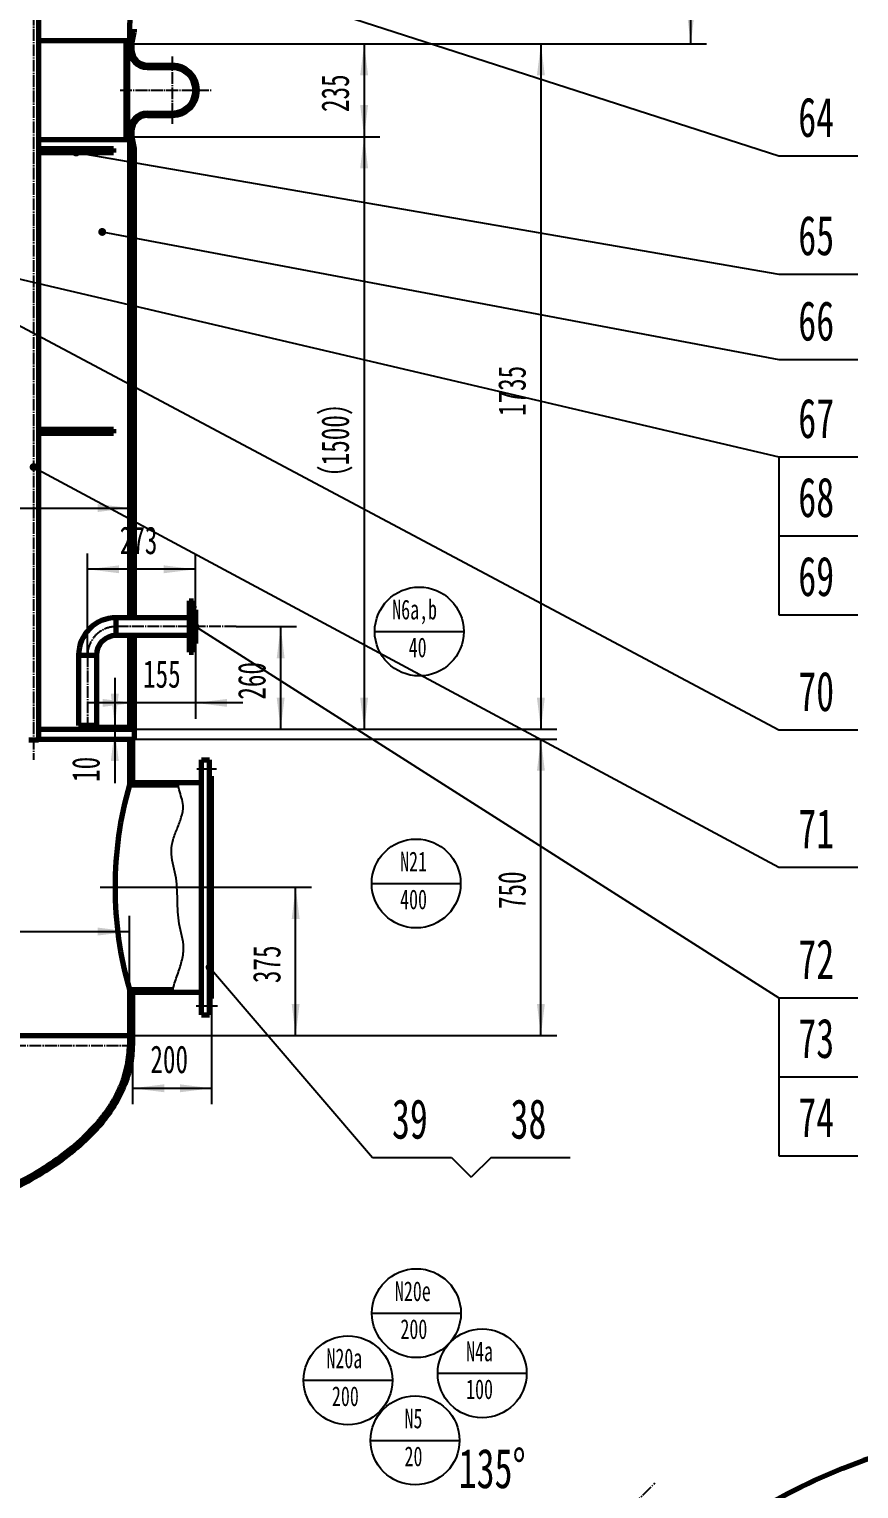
# Model space of a CAD drawing. Header units: millimetres. Extents: x -8410 to 8410, y -5940 to 5940.
# Drawn here: x -4411 to -2311, y -1907 to 1787 of the extents above; entities that cross this region are included whole.
import ezdxf

# ---------------------------------------------------------------- set-up
doc = ezdxf.new("R2010")
doc.units = ezdxf.units.MM
doc.linetypes.add('EB_DASHDOT', pattern=[39, 30, -3, 3, -3])
for name, color, linetype, lineweight in [('CAXA0', 7, 'Continuous', 70), ('CAXA1', 1, 'EB_DASHDOT', 25), ('CAXA3', 7, 'Continuous', 25), ('CAXA4', 3, 'Continuous', 25)]:
    doc.layers.add(name, color=color, linetype=linetype, lineweight=lineweight)
doc.styles.add('标准', font='', dxfattribs={"width": 0.667})
doc.styles.get('标准').set_extended_font_data('FangSong_GB2312')
doc.dimstyles.new('标准', dxfattribs={"dimscale": 20, "dimtxt": 3.5, "dimasz": 4, "dimexe": 2, "dimexo": 0, "dimtad": 1, "dimdec": 1, "dimdsep": 46, "dimtxsty": '标准', "dimcen": 0, "dimdle": 6, "dimazin": 2, "dimtfac": 1, "dimtdec": 3, "dimtmove": 0, "dimatfit": 3, "dimldrblk": 'NONE', "dimfxl": 0, "dimtolj": 1, "dimtzin": 0, "dimarcsym": 0})

# ---------------------------------------------------------------- blocks, each defined once
blk = doc.blocks.new('*D4')
at = {"layer": 'CAXA4', "linetype": 'Continuous', "lineweight": 25}
for points in [[(-2736.4, 2507.1), (-2726.4, 2427.1), (-2746.4, 2427.1)], [(-2736.4, 1750.1), (-2726.4, 1830.1), (-2746.4, 1830.1)]]:
    blk.add_hatch(color=0, dxfattribs=at).paths.add_polyline_path(points, flags=0)
at = {"layer": 'CAXA4', "color": 0, "linetype": 'Continuous', "lineweight": 25}
for p, q in [((-3997, 2507.1), (-2696.4, 2507.1)), ((-2736.4, 1750.1), (-2736.4, 2507.1)), ((-4151, 1750.1), (-2696.4, 1750.1))]:
    blk.add_line(p, q, dxfattribs=at)
at = {"layer": 'CAXA4', "color": 0, "linetype": 'Continuous', "lineweight": 25, "insert": (-2844.8, 2102.9), "char_height": 70, "attachment_point": 1, "rotation": 90, "style": '标准'}
blk.add_mtext('\\fFangSong_GB2312|b0|i0|p34;757', dxfattribs=at)
blk = doc.blocks.new('_NONE')
blk = doc.blocks.new('*D8')
at = {"layer": 'CAXA4', "linetype": 'Continuous', "lineweight": 25}
for points in [[(-4149, -893.6), (-4069, -903.6), (-4069, -883.6)], [(-3948.9, -893.6), (-4028.9, -903.6), (-4028.9, -883.6)]]:
    blk.add_hatch(color=0, dxfattribs=at).paths.add_polyline_path(points, flags=0)
at = {"layer": 'CAXA4', "color": 0, "linetype": 'Continuous', "lineweight": 25}
for p, q in [((-4149, -649.9), (-4149, -933.6)), ((-3948.9, -666.1), (-3948.9, -933.6)), ((-4149, -893.6), (-3948.9, -893.6))]:
    blk.add_line(p, q, dxfattribs=at)
at = {"layer": 'CAXA4', "color": 0, "linetype": 'Continuous', "lineweight": 25, "insert": (-4103.9, -785.2), "char_height": 70, "attachment_point": 1, "style": '标准'}
blk.add_mtext('\\fFangSong_GB2312|b0|i0|p34;200', dxfattribs=at)
blk = doc.blocks.new('*D9')
at = {"layer": 'CAXA4', "linetype": 'Continuous', "lineweight": 25}
for points in [[(-4145, 81.9), (-4225, 91.9), (-4225, 71.9)], [(-3990, 81.9), (-3910, 91.9), (-3910, 71.9)]]:
    blk.add_hatch(color=0, dxfattribs=at).paths.add_polyline_path(points, flags=0)
at = {"layer": 'CAXA4', "color": 0, "linetype": 'Continuous', "lineweight": 25}
for p, q in [((-4145, 252.6), (-4145, 41.9)), ((-3990, 232.6), (-3990, 41.9)), ((-3870, 81.9), (-4265, 81.9))]:
    blk.add_line(p, q, dxfattribs=at)
at = {"layer": 'CAXA4', "color": 0, "linetype": 'Continuous', "lineweight": 25, "insert": (-4122.5, 190.3), "char_height": 70, "attachment_point": 1, "style": '标准'}
blk.add_mtext('\\fFangSong_GB2312|b0|i0|p34;155', dxfattribs=at)
blk = doc.blocks.new('*D13')
at = {"layer": 'CAXA4', "linetype": 'Continuous', "lineweight": 25}
for points in [[(-6157, -496.9), (-6077, -506.9), (-6077, -486.9)], [(-4157, -496.9), (-4237, -506.9), (-4237, -486.9)]]:
    blk.add_hatch(color=0, dxfattribs=at).paths.add_polyline_path(points, flags=0)
at = {"layer": 'CAXA4', "color": 0, "linetype": 'Continuous', "lineweight": 25}
for p, q in [((-6157, -784.9), (-6157, -456.9)), ((-4157, -643.9), (-4157, -456.9)), ((-6157, -496.9), (-4157, -496.9))]:
    blk.add_line(p, q, dxfattribs=at)
at = {"layer": 'CAXA4', "color": 0, "linetype": 'Continuous', "lineweight": 25, "insert": (-5266.9, -388.5), "char_height": 70, "attachment_point": 1, "style": '标准'}
blk.add_mtext('\\fFangSong_GB2312|b0|i0|p34;φ2000', dxfattribs=at)
blk = doc.blocks.new('*D32')
at = {"layer": 'CAXA4', "linetype": 'Continuous', "lineweight": 25}
for points in [[(-6157, 575.2), (-6077, 565.2), (-6077, 585.2)], [(-4157, 575.2), (-4237, 565.2), (-4237, 585.2)]]:
    blk.add_hatch(color=0, dxfattribs=at).paths.add_polyline_path(points, flags=0)
at = {"layer": 'CAXA4', "color": 0, "linetype": 'Continuous', "lineweight": 25}
for p, q in [((-6157, 470.1), (-6157, 615.2)), ((-4157, 297.6), (-4157, 615.2)), ((-6157, 575.2), (-4157, 575.2))]:
    blk.add_line(p, q, dxfattribs=at)
at = {"layer": 'CAXA4', "color": 0, "linetype": 'Continuous', "lineweight": 25, "insert": (-5266.9, 683.6), "char_height": 70, "attachment_point": 1, "style": '标准'}
blk.add_mtext('\\fFangSong_GB2312|b0|i0|p34;φ2000', dxfattribs=at)
blk = doc.blocks.new('*D100')
at = {"layer": 'CAXA4', "linetype": 'Continuous', "lineweight": 25}
for points in [[(-4194, 25.1), (-4204, 105.1), (-4184, 105.1)], [(-4194, 15.1), (-4204, -64.9), (-4184, -64.9)]]:
    blk.add_hatch(color=0, dxfattribs=at).paths.add_polyline_path(points, flags=0)
at = {"layer": 'CAXA4', "color": 0, "linetype": 'Continuous', "lineweight": 25}
for p, q in [((-4194, 145.1), (-4194, -121.6)), ((-4386.8, 15.1), (-4154, 15.1)), ((-4285.5, 25.1), (-4154, 25.1))]:
    blk.add_line(p, q, dxfattribs=at)
at = {"layer": 'CAXA4', "color": 0, "linetype": 'Continuous', "lineweight": 25, "insert": (-4302.4, -118.1), "char_height": 70, "attachment_point": 1, "rotation": 90, "style": '标准'}
blk.add_mtext('\\fFangSong_GB2312|b0|i0|p34;10', dxfattribs=at)
blk = doc.blocks.new('*D101')
at = {"layer": 'CAXA4', "linetype": 'Continuous', "lineweight": 25}
for points in [[(-4263, 420.1), (-4183, 430.1), (-4183, 410.1)], [(-3990, 420.1), (-4070, 430.1), (-4070, 410.1)]]:
    blk.add_hatch(color=0, dxfattribs=at).paths.add_polyline_path(points, flags=0)
at = {"layer": 'CAXA4', "color": 0, "linetype": 'Continuous', "lineweight": 25}
for p, q in [((-4263, 202.6), (-4263, 460.1)), ((-3990, 232.6), (-3990, 460.1)), ((-3990, 420.1), (-4263, 420.1))]:
    blk.add_line(p, q, dxfattribs=at)
at = {"layer": 'CAXA4', "color": 0, "linetype": 'Continuous', "lineweight": 25, "insert": (-4181.5, 528.5), "char_height": 70, "attachment_point": 1, "style": '标准'}
blk.add_mtext('\\fFangSong_GB2312|b0|i0|p34;273', dxfattribs=at)
blk = doc.blocks.new('*D102')
at = {"layer": 'CAXA4', "linetype": 'Continuous', "lineweight": 25}
for points in [[(-3774.2, 275.1), (-3764.2, 195.1), (-3784.2, 195.1)], [(-3774.2, 15.1), (-3764.2, 95.1), (-3784.2, 95.1)]]:
    blk.add_hatch(color=0, dxfattribs=at).paths.add_polyline_path(points, flags=0)
at = {"layer": 'CAXA4', "color": 0, "linetype": 'Continuous', "lineweight": 25}
for p, q in [((-3886.5, 275.1), (-3734.2, 275.1)), ((-3774.2, 15.1), (-3774.2, 275.1)), ((-4145, 15.1), (-3734.2, 15.1))]:
    blk.add_line(p, q, dxfattribs=at)
at = {"layer": 'CAXA4', "color": 0, "linetype": 'Continuous', "lineweight": 25, "insert": (-3882.6, 90.1), "char_height": 70, "attachment_point": 1, "rotation": 90, "style": '标准'}
blk.add_mtext('\\fFangSong_GB2312|b0|i0|p34;260', dxfattribs=at)
blk = doc.blocks.new('*D103')
at = {"layer": 'CAXA4', "linetype": 'Continuous', "lineweight": 25}
for points in [[(-3563, 1515.1), (-3573, 1435.1), (-3553, 1435.1)], [(-3563, 15.1), (-3573, 95.1), (-3553, 95.1)]]:
    blk.add_hatch(color=0, dxfattribs=at).paths.add_polyline_path(points, flags=0)
at = {"layer": 'CAXA4', "color": 0, "linetype": 'Continuous', "lineweight": 25}
for p, q in [((-4162, 1515.1), (-3523, 1515.1)), ((-3563, 1515.1), (-3563, 15.1)), ((-4145, 15.1), (-3523, 15.1))]:
    blk.add_line(p, q, dxfattribs=at)
at = {"layer": 'CAXA4', "color": 0, "linetype": 'Continuous', "lineweight": 25, "insert": (-3671.4, 619.6), "char_height": 70, "attachment_point": 1, "rotation": 90, "style": '标准'}
blk.add_mtext('\\fFangSong_GB2312|b0|i0|p34;（1500）', dxfattribs=at)
blk = doc.blocks.new('*D104')
at = {"layer": 'CAXA4', "linetype": 'Continuous', "lineweight": 25}
for points in [[(-3563, 1750.1), (-3573, 1670.1), (-3553, 1670.1)], [(-3563, 1515.1), (-3573, 1595.1), (-3553, 1595.1)]]:
    blk.add_hatch(color=0, dxfattribs=at).paths.add_polyline_path(points, flags=0)
at = {"layer": 'CAXA4', "color": 0, "linetype": 'Continuous', "lineweight": 25}
for p, q in [((-4151, 1750.1), (-3523, 1750.1)), ((-3563, 1750.1), (-3563, 1515.1)), ((-4151, 1515.1), (-3523, 1515.1))]:
    blk.add_line(p, q, dxfattribs=at)
at = {"layer": 'CAXA4', "color": 0, "linetype": 'Continuous', "lineweight": 25, "insert": (-3671.4, 1577.6), "char_height": 70, "attachment_point": 1, "rotation": 90, "style": '标准'}
blk.add_mtext('\\fFangSong_GB2312|b0|i0|p34;235', dxfattribs=at)
blk = doc.blocks.new('*D105')
at = {"layer": 'CAXA4', "linetype": 'Continuous', "lineweight": 25}
for points in [[(-3115.7, 1750.1), (-3125.7, 1670.1), (-3105.7, 1670.1)], [(-3115.7, 15.1), (-3125.7, 95.1), (-3105.7, 95.1)]]:
    blk.add_hatch(color=0, dxfattribs=at).paths.add_polyline_path(points, flags=0)
at = {"layer": 'CAXA4', "color": 0, "linetype": 'Continuous', "lineweight": 25}
for p, q in [((-4151, 1750.1), (-3075.7, 1750.1)), ((-3115.7, 1750.1), (-3115.7, 15.1)), ((-4386.8, 15.1), (-3075.7, 15.1))]:
    blk.add_line(p, q, dxfattribs=at)
at = {"layer": 'CAXA4', "color": 0, "linetype": 'Continuous', "lineweight": 25, "insert": (-3224.1, 808.1), "char_height": 70, "attachment_point": 1, "rotation": 90, "style": '标准'}
blk.add_mtext('\\fFangSong_GB2312|b0|i0|p34;1735', dxfattribs=at)
blk = doc.blocks.new('*D106')
at = {"layer": 'CAXA4', "linetype": 'Continuous', "lineweight": 25}
for points in [[(-3115.7, -9.9), (-3105.7, -89.9), (-3125.7, -89.9)], [(-3115.7, -759.9), (-3105.7, -679.9), (-3125.7, -679.9)]]:
    blk.add_hatch(color=0, dxfattribs=at).paths.add_polyline_path(points, flags=0)
at = {"layer": 'CAXA4', "color": 0, "linetype": 'Continuous', "lineweight": 25}
for p, q in [((-4386.8, -9.9), (-3075.7, -9.9)), ((-3115.7, -759.9), (-3115.7, -9.9)), ((-4149, -759.9), (-3075.7, -759.9))]:
    blk.add_line(p, q, dxfattribs=at)
at = {"layer": 'CAXA4', "color": 0, "linetype": 'Continuous', "lineweight": 25, "insert": (-3224.1, -439.9), "char_height": 70, "attachment_point": 1, "rotation": 90, "style": '标准'}
blk.add_mtext('\\fFangSong_GB2312|b0|i0|p34;750', dxfattribs=at)
blk = doc.blocks.new('*D107')
at = {"layer": 'CAXA4', "linetype": 'Continuous', "lineweight": 25}
for points in [[(-3736.3, -384.9), (-3726.3, -464.9), (-3746.3, -464.9)], [(-3736.3, -759.9), (-3726.3, -679.9), (-3746.3, -679.9)]]:
    blk.add_hatch(color=0, dxfattribs=at).paths.add_polyline_path(points, flags=0)
at = {"layer": 'CAXA4', "color": 0, "linetype": 'Continuous', "lineweight": 25}
for p, q in [((-4231.3, -384.9), (-3696.3, -384.9)), ((-3736.3, -759.9), (-3736.3, -384.9)), ((-4149, -759.9), (-3696.3, -759.9))]:
    blk.add_line(p, q, dxfattribs=at)
at = {"layer": 'CAXA4', "color": 0, "linetype": 'Continuous', "lineweight": 25, "insert": (-3844.7, -627.4), "char_height": 70, "attachment_point": 1, "rotation": 90, "style": '标准'}
blk.add_mtext('\\fFangSong_GB2312|b0|i0|p34;375', dxfattribs=at)
blk = doc.blocks.new('CAXBLOCK107', base_point=(-2313.7, 1466.9))
at = {"layer": 'CAXA0', "linetype": 'Continuous', "lineweight": 25}
blk.add_hatch(color=0, dxfattribs=at).paths.add_polyline_path([(-4161.6, 2001.7), (-4161.7, 2003.3), (-4162.1, 2004.8), (-4162.7, 2006.3), (-4163.5, 2007.6), (-4164.6, 2008.8), (-4165.7, 2009.8), (-4167.1, 2010.6), (-4168.5, 2011.2), (-4170.1, 2011.6), (-4171.6, 2011.7), (-4173.2, 2011.6), (-4174.7, 2011.2), (-4176.2, 2010.6), (-4177.5, 2009.8), (-4178.7, 2008.8), (-4179.7, 2007.6), (-4180.5, 2006.3), (-4181.1, 2004.8), (-4181.5, 2003.3), (-4181.6, 2001.7), (-4181.5, 2000.1), (-4181.1, 1998.6), (-4180.5, 1997.2), (-4179.7, 1995.8), (-4178.7, 1994.6), (-4177.5, 1993.6), (-4176.2, 1992.8), (-4174.7, 1992.2), (-4173.2, 1991.8), (-4171.6, 1991.7), (-4170.1, 1991.8), (-4168.5, 1992.2), (-4167.1, 1992.8), (-4165.7, 1993.6), (-4164.6, 1994.6), (-4163.5, 1995.8), (-4162.7, 1997.2), (-4162.1, 1998.6), (-4161.7, 2000.1)], flags=0)
at = {"layer": 'CAXA0', "color": 0, "linetype": 'Continuous', "lineweight": 25}
for p, q in [((-4171.6, 2001.7), (-2513.7, 1466.9)), ((-2513.7, 1466.9), (-2313.7, 1466.9))]:
    blk.add_line(p, q, dxfattribs=at)
at = {"layer": 'CAXA0', "color": 0, "linetype": 'Continuous', "lineweight": 25, "insert": (-2464.3, 1614.6), "char_height": 100, "attachment_point": 1, "style": '标准'}
blk.add_mtext('\\fFangSong_GB2312|b0|i0|p34;64', dxfattribs=at)
blk = doc.blocks.new('CAXBLOCK106', base_point=(-4171.6, 2001.7))
at = {"layer": 'CAXA0', "color": 0, "linetype": 'ByBlock', "lineweight": -2}
blk.add_blockref('CAXBLOCK107', (-2313.7, 1466.9), dxfattribs=at)
blk = doc.blocks.new('CAXBLOCK109', base_point=(-2313.7, 1167.5))
at = {"layer": 'CAXA0', "linetype": 'Continuous', "lineweight": 25}
blk.add_hatch(color=0, dxfattribs=at).paths.add_polyline_path([(-4281.9, 1475.1), (-4282, 1476.6), (-4282.4, 1478.2), (-4283, 1479.6), (-4283.8, 1480.9), (-4284.8, 1482.1), (-4286, 1483.2), (-4287.4, 1484), (-4288.8, 1484.6), (-4290.3, 1484.9), (-4291.9, 1485.1), (-4293.5, 1484.9), (-4295, 1484.6), (-4296.4, 1484), (-4297.8, 1483.2), (-4299, 1482.1), (-4300, 1480.9), (-4300.8, 1479.6), (-4301.4, 1478.2), (-4301.8, 1476.6), (-4301.9, 1475.1), (-4301.8, 1473.5), (-4301.4, 1472), (-4300.8, 1470.5), (-4300, 1469.2), (-4299, 1468), (-4297.8, 1467), (-4296.4, 1466.2), (-4295, 1465.6), (-4293.5, 1465.2), (-4291.9, 1465.1), (-4290.3, 1465.2), (-4288.8, 1465.6), (-4287.4, 1466.2), (-4286, 1467), (-4284.8, 1468), (-4283.8, 1469.2), (-4283, 1470.5), (-4282.4, 1472), (-4282, 1473.5)], flags=0)
at = {"layer": 'CAXA0', "color": 0, "linetype": 'Continuous', "lineweight": 25}
for p, q in [((-4291.9, 1475.1), (-2513.7, 1167.5)), ((-2513.7, 1167.5), (-2313.7, 1167.5))]:
    blk.add_line(p, q, dxfattribs=at)
at = {"layer": 'CAXA0', "color": 0, "linetype": 'Continuous', "lineweight": 25, "insert": (-2464.3, 1315.2), "char_height": 100, "attachment_point": 1, "style": '标准'}
blk.add_mtext('\\fFangSong_GB2312|b0|i0|p34;65', dxfattribs=at)
blk = doc.blocks.new('CAXBLOCK108', base_point=(-4291.9, 1475.1))
at = {"layer": 'CAXA0', "color": 0, "linetype": 'ByBlock', "lineweight": -2}
blk.add_blockref('CAXBLOCK109', (-2313.7, 1167.5), dxfattribs=at)
blk = doc.blocks.new('CAXBLOCK111', base_point=(-2313.7, 704.7))
at = {"layer": 'CAXA0', "linetype": 'Continuous', "lineweight": 25}
blk.add_hatch(color=0, dxfattribs=at).paths.add_polyline_path([(-4742.4, 1229), (-4742.5, 1230.6), (-4742.8, 1232.1), (-4743.4, 1233.5), (-4744.3, 1234.9), (-4745.3, 1236.1), (-4746.5, 1237.1), (-4747.8, 1237.9), (-4749.3, 1238.5), (-4750.8, 1238.9), (-4752.4, 1239), (-4753.9, 1238.9), (-4755.4, 1238.5), (-4756.9, 1237.9), (-4758.2, 1237.1), (-4759.4, 1236.1), (-4760.4, 1234.9), (-4761.3, 1233.5), (-4761.9, 1232.1), (-4762.2, 1230.6), (-4762.4, 1229), (-4762.2, 1227.4), (-4761.9, 1225.9), (-4761.3, 1224.5), (-4760.4, 1223.1), (-4759.4, 1221.9), (-4758.2, 1220.9), (-4756.9, 1220.1), (-4755.4, 1219.5), (-4753.9, 1219.1), (-4752.4, 1219), (-4750.8, 1219.1), (-4749.3, 1219.5), (-4747.8, 1220.1), (-4746.5, 1220.9), (-4745.3, 1221.9), (-4744.3, 1223.1), (-4743.4, 1224.5), (-4742.8, 1225.9), (-4742.5, 1227.4)], flags=0)
at = {"layer": 'CAXA0', "color": 0, "linetype": 'Continuous', "lineweight": 25}
for p, q in [((-4752.4, 1229), (-2513.7, 704.7)), ((-2513.7, 704.7), (-2313.7, 704.7))]:
    blk.add_line(p, q, dxfattribs=at)
at = {"layer": 'CAXA0', "color": 0, "linetype": 'Continuous', "lineweight": 25, "insert": (-2464.3, 852.4), "char_height": 100, "attachment_point": 1, "style": '标准'}
blk.add_mtext('\\fFangSong_GB2312|b0|i0|p34;67', dxfattribs=at)
blk = doc.blocks.new('CAXBLOCK112', base_point=(-2313.7, 504.7))
at = {"layer": 'CAXA0', "color": 0, "linetype": 'Continuous', "lineweight": 25}
for p, q in [((-2513.7, 704.7), (-2513.7, 504.7)), ((-2513.7, 504.7), (-2313.7, 504.7))]:
    blk.add_line(p, q, dxfattribs=at)
at = {"layer": 'CAXA0', "color": 0, "linetype": 'Continuous', "lineweight": 25, "insert": (-2464.3, 652.4), "char_height": 100, "attachment_point": 1, "style": '标准'}
blk.add_mtext('\\fFangSong_GB2312|b0|i0|p34;68', dxfattribs=at)
blk = doc.blocks.new('CAXBLOCK113', base_point=(-2313.7, 304.7))
at = {"layer": 'CAXA0', "color": 0, "linetype": 'Continuous', "lineweight": 25}
for p, q in [((-2513.7, 504.7), (-2513.7, 304.7)), ((-2513.7, 304.7), (-2313.7, 304.7))]:
    blk.add_line(p, q, dxfattribs=at)
at = {"layer": 'CAXA0', "color": 0, "linetype": 'Continuous', "lineweight": 25, "insert": (-2464.3, 452.4), "char_height": 100, "attachment_point": 1, "style": '标准'}
blk.add_mtext('\\fFangSong_GB2312|b0|i0|p34;69', dxfattribs=at)
blk = doc.blocks.new('CAXBLOCK110', base_point=(-4752.4, 1229))
at = {"layer": 'CAXA0', "color": 0, "linetype": 'Continuous', "lineweight": 70}
for name, p in [('CAXBLOCK111', (-2313.7, 704.7)), ('CAXBLOCK112', (-2313.7, 504.7)), ('CAXBLOCK113', (-2313.7, 304.7))]:
    blk.add_blockref(name, p, dxfattribs=at)
blk = doc.blocks.new('CAXBLOCK115', base_point=(-2313.7, 951.3))
at = {"layer": 'CAXA0', "linetype": 'Continuous', "lineweight": 25}
blk.add_hatch(color=0, dxfattribs=at).paths.add_polyline_path([(-4215.8, 1274.1), (-4216, 1275.7), (-4216.3, 1277.2), (-4216.9, 1278.6), (-4217.7, 1280), (-4218.8, 1281.2), (-4220, 1282.2), (-4221.3, 1283), (-4222.7, 1283.6), (-4224.3, 1284), (-4225.8, 1284.1), (-4227.4, 1284), (-4228.9, 1283.6), (-4230.4, 1283), (-4231.7, 1282.2), (-4232.9, 1281.2), (-4233.9, 1280), (-4234.7, 1278.6), (-4235.3, 1277.2), (-4235.7, 1275.7), (-4235.8, 1274.1), (-4235.7, 1272.5), (-4235.3, 1271), (-4234.7, 1269.5), (-4233.9, 1268.2), (-4232.9, 1267), (-4231.7, 1266), (-4230.4, 1265.2), (-4228.9, 1264.6), (-4227.4, 1264.2), (-4225.8, 1264.1), (-4224.3, 1264.2), (-4222.7, 1264.6), (-4221.3, 1265.2), (-4220, 1266), (-4218.8, 1267), (-4217.7, 1268.2), (-4216.9, 1269.5), (-4216.3, 1271), (-4216, 1272.5)], flags=0)
at = {"layer": 'CAXA0', "color": 0, "linetype": 'Continuous', "lineweight": 25}
for p, q in [((-4225.8, 1274.1), (-2513.7, 951.3)), ((-2513.7, 951.3), (-2313.7, 951.3))]:
    blk.add_line(p, q, dxfattribs=at)
at = {"layer": 'CAXA0', "color": 0, "linetype": 'Continuous', "lineweight": 25, "insert": (-2464.3, 1099.1), "char_height": 100, "attachment_point": 1, "style": '标准'}
blk.add_mtext('\\fFangSong_GB2312|b0|i0|p34;66', dxfattribs=at)
blk = doc.blocks.new('CAXBLOCK114', base_point=(-4225.8, 1274.1))
at = {"layer": 'CAXA0', "color": 0, "linetype": 'ByBlock', "lineweight": -2}
blk.add_blockref('CAXBLOCK115', (-2313.7, 951.3), dxfattribs=at)
blk = doc.blocks.new('CAXBLOCK117', base_point=(-2313.7, 13.5))
at = {"layer": 'CAXA0', "linetype": 'Continuous', "lineweight": 25}
blk.add_hatch(color=0, dxfattribs=at).paths.add_polyline_path([(-4591.6, 1125.1), (-4591.8, 1126.6), (-4592.1, 1128.2), (-4592.7, 1129.6), (-4593.6, 1130.9), (-4594.6, 1132.1), (-4595.8, 1133.2), (-4597.1, 1134), (-4598.6, 1134.6), (-4600.1, 1134.9), (-4601.6, 1135.1), (-4603.2, 1134.9), (-4604.7, 1134.6), (-4606.2, 1134), (-4607.5, 1133.2), (-4608.7, 1132.1), (-4609.7, 1130.9), (-4610.6, 1129.6), (-4611.2, 1128.2), (-4611.5, 1126.6), (-4611.6, 1125.1), (-4611.5, 1123.5), (-4611.2, 1122), (-4610.6, 1120.5), (-4609.7, 1119.2), (-4608.7, 1118), (-4607.5, 1117), (-4606.2, 1116.2), (-4604.7, 1115.6), (-4603.2, 1115.2), (-4601.6, 1115.1), (-4600.1, 1115.2), (-4598.6, 1115.6), (-4597.1, 1116.2), (-4595.8, 1117), (-4594.6, 1118), (-4593.6, 1119.2), (-4592.7, 1120.5), (-4592.1, 1122), (-4591.8, 1123.5)], flags=0)
at = {"layer": 'CAXA0', "color": 0, "linetype": 'Continuous', "lineweight": 25}
for p, q in [((-4601.6, 1125.1), (-2513.7, 13.5)), ((-2513.7, 13.5), (-2313.7, 13.5))]:
    blk.add_line(p, q, dxfattribs=at)
at = {"layer": 'CAXA0', "color": 0, "linetype": 'Continuous', "lineweight": 25, "insert": (-2464.3, 161.2), "char_height": 100, "attachment_point": 1, "style": '标准'}
blk.add_mtext('\\fFangSong_GB2312|b0|i0|p34;70', dxfattribs=at)
blk = doc.blocks.new('CAXBLOCK116', base_point=(-4601.6, 1125.1))
at = {"layer": 'CAXA0', "color": 0}
blk.add_blockref('CAXBLOCK117', (-2313.7, 13.5), dxfattribs=at)
blk = doc.blocks.new('CAXBLOCK119', base_point=(-2313.7, -334.3))
at = {"layer": 'CAXA0', "linetype": 'Continuous', "lineweight": 25}
blk.add_hatch(color=0, dxfattribs=at).paths.add_polyline_path([(-4389.3, 678.9), (-4389.5, 680.5), (-4389.8, 682), (-4390.4, 683.5), (-4391.3, 684.8), (-4392.3, 686), (-4393.5, 687), (-4394.8, 687.8), (-4396.3, 688.4), (-4397.8, 688.8), (-4399.3, 688.9), (-4400.9, 688.8), (-4402.4, 688.4), (-4403.9, 687.8), (-4405.2, 687), (-4406.4, 686), (-4407.4, 684.8), (-4408.3, 683.5), (-4408.9, 682), (-4409.2, 680.5), (-4409.3, 678.9), (-4409.2, 677.3), (-4408.9, 675.8), (-4408.3, 674.4), (-4407.4, 673), (-4406.4, 671.8), (-4405.2, 670.8), (-4403.9, 670), (-4402.4, 669.4), (-4400.9, 669), (-4399.3, 668.9), (-4397.8, 669), (-4396.3, 669.4), (-4394.8, 670), (-4393.5, 670.8), (-4392.3, 671.8), (-4391.3, 673), (-4390.4, 674.4), (-4389.8, 675.8), (-4389.5, 677.3)], flags=0)
at = {"layer": 'CAXA0', "color": 0, "linetype": 'Continuous', "lineweight": 25}
for p, q in [((-4399.3, 678.9), (-2513.7, -334.3)), ((-2513.7, -334.3), (-2313.7, -334.3))]:
    blk.add_line(p, q, dxfattribs=at)
at = {"layer": 'CAXA0', "color": 0, "linetype": 'Continuous', "lineweight": 25, "insert": (-2464.3, -186.6), "char_height": 100, "attachment_point": 1, "style": '标准'}
blk.add_mtext('\\fFangSong_GB2312|b0|i0|p34;71', dxfattribs=at)
blk = doc.blocks.new('CAXBLOCK118', base_point=(-4399.3, 678.9))
at = {"layer": 'CAXA0', "color": 0, "linetype": 'ByBlock', "lineweight": -2}
blk.add_blockref('CAXBLOCK119', (-2313.7, -334.3), dxfattribs=at)
blk = doc.blocks.new('CAXBLOCK121', base_point=(-2313.7, -664.6))
at = {"layer": 'CAXA0', "linetype": 'Continuous', "lineweight": 25}
blk.add_hatch(color=0, dxfattribs=at).paths.add_polyline_path([(-3980, 275.1), (-3980.1, 276.6), (-3980.5, 278.2), (-3981.1, 279.6), (-3981.9, 280.9), (-3982.9, 282.1), (-3984.1, 283.2), (-3985.4, 284), (-3986.9, 284.6), (-3988.4, 284.9), (-3990, 285.1), (-3991.5, 284.9), (-3993.1, 284.6), (-3994.5, 284), (-3995.9, 283.2), (-3997, 282.1), (-3998.1, 280.9), (-3998.9, 279.6), (-3999.5, 278.2), (-3999.9, 276.6), (-4000, 275.1), (-3999.9, 273.5), (-3999.5, 272), (-3998.9, 270.5), (-3998.1, 269.2), (-3997, 268), (-3995.9, 267), (-3994.5, 266.2), (-3993.1, 265.6), (-3991.5, 265.2), (-3990, 265.1), (-3988.4, 265.2), (-3986.9, 265.6), (-3985.4, 266.2), (-3984.1, 267), (-3982.9, 268), (-3981.9, 269.2), (-3981.1, 270.5), (-3980.5, 272), (-3980.1, 273.5)], flags=0)
at = {"layer": 'CAXA0', "color": 0, "linetype": 'Continuous', "lineweight": 25}
for p, q in [((-3990, 275.1), (-2513.7, -664.6)), ((-2513.7, -664.6), (-2313.7, -664.6))]:
    blk.add_line(p, q, dxfattribs=at)
at = {"layer": 'CAXA0', "color": 0, "linetype": 'Continuous', "lineweight": 25, "insert": (-2464.3, -516.9), "char_height": 100, "attachment_point": 1, "style": '标准'}
blk.add_mtext('\\fFangSong_GB2312|b0|i0|p34;72', dxfattribs=at)
blk = doc.blocks.new('CAXBLOCK122', base_point=(-2313.7, -864.6))
at = {"layer": 'CAXA0', "color": 0, "linetype": 'Continuous', "lineweight": 25}
for p, q in [((-2513.7, -664.6), (-2513.7, -864.6)), ((-2513.7, -864.6), (-2313.7, -864.6))]:
    blk.add_line(p, q, dxfattribs=at)
at = {"layer": 'CAXA0', "color": 0, "linetype": 'Continuous', "lineweight": 25, "insert": (-2464.3, -716.9), "char_height": 100, "attachment_point": 1, "style": '标准'}
blk.add_mtext('\\fFangSong_GB2312|b0|i0|p34;73', dxfattribs=at)
blk = doc.blocks.new('CAXBLOCK123', base_point=(-2313.7, -1064.6))
at = {"layer": 'CAXA0', "color": 0, "linetype": 'Continuous', "lineweight": 25}
for p, q in [((-2513.7, -864.6), (-2513.7, -1064.6)), ((-2513.7, -1064.6), (-2313.7, -1064.6))]:
    blk.add_line(p, q, dxfattribs=at)
at = {"layer": 'CAXA0', "color": 0, "linetype": 'Continuous', "lineweight": 25, "insert": (-2464.3, -916.9), "char_height": 100, "attachment_point": 1, "style": '标准'}
blk.add_mtext('\\fFangSong_GB2312|b0|i0|p34;74', dxfattribs=at)
blk = doc.blocks.new('CAXBLOCK120', base_point=(-3990, 275.1))
at = {"layer": 'CAXA0', "color": 0, "linetype": 'Continuous', "lineweight": 70}
for name, p in [('CAXBLOCK121', (-2313.7, -664.6)), ('CAXBLOCK122', (-2313.7, -864.6)), ('CAXBLOCK123', (-2313.7, -1064.6))]:
    blk.add_blockref(name, p, dxfattribs=at)
blk = doc.blocks.new('CAXBLOCK129', base_point=(-3341.8, -1068.9))
at = {"layer": 'CAXA0', "linetype": 'Continuous', "lineweight": 25}
blk.add_hatch(color=0, dxfattribs=at).paths.add_polyline_path([(-3943.9, -587.4), (-3944.1, -585.8), (-3944.4, -584.3), (-3945, -582.8), (-3945.9, -581.5), (-3946.9, -580.3), (-3948.1, -579.3), (-3949.4, -578.5), (-3950.9, -577.9), (-3952.4, -577.5), (-3953.9, -577.4), (-3955.5, -577.5), (-3957, -577.9), (-3958.5, -578.5), (-3959.8, -579.3), (-3961, -580.3), (-3962, -581.5), (-3962.9, -582.8), (-3963.5, -584.3), (-3963.8, -585.8), (-3963.9, -587.4), (-3963.8, -588.9), (-3963.5, -590.5), (-3962.9, -591.9), (-3962, -593.2), (-3961, -594.4), (-3959.8, -595.5), (-3958.5, -596.3), (-3957, -596.9), (-3955.5, -597.2), (-3953.9, -597.4), (-3952.4, -597.2), (-3950.9, -596.9), (-3949.4, -596.3), (-3948.1, -595.5), (-3946.9, -594.4), (-3945.9, -593.2), (-3945, -591.9), (-3944.4, -590.5), (-3944.1, -588.9)], flags=0)
at = {"layer": 'CAXA0', "color": 0, "linetype": 'Continuous', "lineweight": 25}
for p, q in [((-3953.9, -587.4), (-3541.8, -1068.9)), ((-3541.8, -1068.9), (-3341.8, -1068.9))]:
    blk.add_line(p, q, dxfattribs=at)
at = {"layer": 'CAXA0', "color": 0, "linetype": 'Continuous', "lineweight": 25, "insert": (-3492.5, -921.2), "char_height": 100, "attachment_point": 1, "style": '标准'}
blk.add_mtext('\\fFangSong_GB2312|b0|i0|p34;39', dxfattribs=at)
blk = doc.blocks.new('CAXBLOCK130', base_point=(-3041.8, -1068.9))
at = {"layer": 'CAXA0', "color": 0, "linetype": 'Continuous', "lineweight": 25}
for p, q in [((-3341.8, -1068.9), (-3291.8, -1118.9)), ((-3241.8, -1068.9), (-3291.8, -1118.9)), ((-3241.8, -1068.9), (-3041.8, -1068.9))]:
    blk.add_line(p, q, dxfattribs=at)
at = {"layer": 'CAXA0', "color": 0, "linetype": 'Continuous', "lineweight": 25, "insert": (-3192.5, -921.2), "char_height": 100, "attachment_point": 1, "style": '标准'}
blk.add_mtext('\\fFangSong_GB2312|b0|i0|p34;38', dxfattribs=at)
blk = doc.blocks.new('CAXBLOCK128', base_point=(-3953.9, -587.4))
at = {"layer": 'CAXA0', "color": 0, "linetype": 'ByBlock', "lineweight": -2}
for name, p in [('CAXBLOCK129', (-3341.8, -1068.9)), ('CAXBLOCK130', (-3041.8, -1068.9))]:
    blk.add_blockref(name, p, dxfattribs=at)

msp = doc.modelspace()

# ---------------------------------------------------------------- linework, layer by layer
at = {"layer": 'CAXA0'}
for p, q in [((-4386.84, 1988.57), (-4386.84, -11.43)), ((-4156.98, 1787.26), (-4156.98, 1736.07)), ((-4150.98, 1750.07), (-4144.98, 1779.83)), ((-4144.98, 1787.26), (-4144.98, 1779.83)), ((-4161.98, 1757.57), (-4386.84, 1757.57)), ((-4165.98, 1757.57), (-4165.98, 1507.57)), ((-4161.98, 1757.57), (-4161.98, 1507.57)), ((-4161.98, 1750.07), (-4150.98, 1750.07)), ((-4150.98, 1750.07), (-4150.98, 1736.07)), ((-4110.98, 1696.07), (-4048.48, 1696.07)), ((-4110.98, 1690.07), (-4048.48, 1690.07)), ((-4110.98, 1575.07), (-4048.48, 1575.07)), ((-4110.98, 1569.07), (-4048.48, 1569.07)), ((-4161.98, 1515.07), (-4150.98, 1515.07)), ((-4156.98, 1529.07), (-4156.98, 297.57)), ((-4150.98, 1529.07), (-4150.98, 1515.07)), ((-4150.98, 1515.07), (-4144.98, 1485.31)), ((-4161.98, 1507.57), (-4386.84, 1507.57)), ((-4386.84, 1485.07), (-4196.98, 1485.07)), ((-4196.98, 1485.07), (-4196.98, 1475.07)), ((-4144.98, 1485.31), (-4144.98, 297.57)), ((-4386.84, 1475.07), (-4196.98, 1475.07)), ((-4386.84, 775.07), (-4196.98, 775.07)), ((-4386.84, 765.07), (-4196.98, 765.07)), ((-4196.98, 775.07), (-4196.98, 765.07)), ((-4005.98, 340.07), (-3994.98, 340.07)), ((-4005.98, 340.07), (-4005.98, 210.07)), ((-4005.98, 340.07), (-4005.98, 308.98)), ((-3994.98, 340.07), (-3994.98, 210.07)), ((-4190.48, 252.57), (-4190.48, 297.57)), ((-4005.98, 297.57), (-4190.48, 297.57)), ((-3989.98, 317.53), (-3994.98, 317.53)), ((-3989.98, 317.53), (-3989.98, 232.6)), ((-4005.98, 252.57), (-4190.48, 252.57)), ((-4156.98, 252.57), (-4156.98, 15.07)), ((-4144.98, 252.57), (-4144.98, -9.93)), ((-3989.98, 232.6), (-3994.98, 232.6)), ((-4285.48, 202.57), (-4240.48, 202.57)), ((-4285.48, 202.57), (-4285.48, 25.07)), ((-4240.48, 202.57), (-4240.48, 25.07)), ((-4005.98, 210.07), (-3994.98, 210.07)), ((-4386.84, 15.07), (-4144.98, 15.07)), ((-4240.48, 25.07), (-4285.48, 25.07)), ((-4411.84, -11.43), (-4386.84, -11.43)), ((-4386.84, -9.93), (-4144.98, -9.93)), ((-4156.98, -9.93), (-4156.98, -125.9)), ((-4148.98, -9.93), (-4148.98, -119.9)), ((-3974.95, -62.4), (-3953.95, -62.4)), ((-3974.95, -707.4), (-3974.95, -62.4)), ((-3953.95, -707.4), (-3953.95, -62.4)), ((-3953.95, -103.71), (-3948.95, -103.71)), ((-3948.95, -666.1), (-3948.95, -103.71)), ((-3948.95, -666.1), (-3948.95, -103.71)), ((-4156.98, -119.9), (-3974.95, -119.9)), ((-4156.98, -125.9), (-4032.76, -125.9)), ((-4156.98, -643.9), (-4156.98, -784.93)), ((-4156.98, -643.9), (-4046.94, -643.9)), ((-4156.98, -649.9), (-3974.95, -649.9)), ((-4148.98, -649.9), (-4148.98, -784.93)), ((-3953.95, -666.1), (-3948.95, -666.1)), ((-3974.95, -707.4), (-3953.95, -707.4)), ((-6164.98, -759.93), (-4148.98, -759.93))]:
    msp.add_line(p, q, dxfattribs=at)
for centre, radius, start, end in [((-3944.98, 1787.26), 212, 135, 180), ((-4110.98, 1736.07), 46, 180, 270), ((-4110.98, 1736.07), 40, 180, 270), ((-4048.48, 1632.57), 63.5, 270, 90), ((-4048.48, 1632.57), 57.5, 270, 90), ((-4110.98, 1529.07), 46, 90, 180), ((-4110.98, 1529.07), 40, 90, 180), ((-4190.48, 202.57), 95, 90, 180), ((-4190.48, 202.57), 50, 90, 180), ((-3254.59, -384.9), 938.82, 163.98568, 196.01432), ((-1789.74, -3259.55), 1512, 102.4087, 125.67485)]:
    msp.add_arc(centre, radius, start, end, dxfattribs=at)
for points, weights in [([(-4891.98, -1275.06), (-4148.98, -1173.03), (-4148.98, -784.93)], [0.913805284875, 0.759618915411, 1]), ([(-4891.98, -1267.05), (-4156.98, -1166.06), (-4156.98, -784.93)], [0.91327720459, 0.760031467706, 1])]:
    msp.add_rational_spline(points, weights, degree=2, dxfattribs=at)
at = {"layer": 'CAXA1'}
for p, q in [((-4399.34, 2021.8), (-4399.34, -62.4)), ((-4048.48, 1717.73), (-4048.48, 1547.73)), ((-4008.98, 325.07), (-3986.98, 325.07)), ((-3886.46, 275.07), (-4190.48, 275.07)), ((-4008.98, 225.07), (-3986.98, 225.07)), ((-4262.98, 202.57), (-4262.98, 15.07)), ((-3986.21, -84.9), (-3936.27, -84.9)), ((-4231.34, -384.93), (-3895.58, -384.93)), ((-4019.95, -384.9), (-3945.95, -384.9)), ((-3988.29, -684.9), (-3934.19, -684.9)), ((-6164.98, -784.93), (-4148.98, -784.93)), ((-3188.6, -2254.24), (-2826.99, -1892.63))]:
    msp.add_line(p, q, dxfattribs=at)
at = {"layer": 'CAXA1', "linetype": 'EB_DASHDOT', "lineweight": 25}
msp.add_line((-4180.59, 1632.57), (-3950.43, 1632.57), dxfattribs=at)
at = {"layer": 'CAXA1'}
msp.add_arc((-4190.48, 202.57), 72.5, 90, 180, dxfattribs=at)
at = {"layer": 'CAXA3'}
for p, q in [((-3536.08, 262.59), (-3311.08, 262.59)), ((-3543.92, -375.19), (-3318.92, -375.19)), ((-3543.11, -1462.95), (-3318.11, -1462.95)), ((-3376.87, -1615.14), (-3151.87, -1615.14)), ((-3716.41, -1632.83), (-3491.41, -1632.83)), ((-3546.64, -1785.02), (-3321.64, -1785.02))]:
    msp.add_line(p, q, dxfattribs=at)
for centre in [(-3423.58, 262.59), (-3431.42, -375.19), (-3430.61, -1462.95), (-3264.37, -1615.14), (-3603.91, -1632.83), (-3434.14, -1785.02)]:
    msp.add_circle(centre, 112.5, dxfattribs=at)
at = {"layer": 'CAXA3', "linetype": 'Continuous', "lineweight": 25}
msp.add_open_spline([(-4048.09, -649.9), (-4047.5, -646.51), (-4044.49, -631.68), (-4035.35, -606.39), (-4023.94, -573.37), (-4016.53, -529.22), (-4033.87, -477.76), (-4035.48, -415.91), (-4036.85, -354.04), (-4054.22, -304.28), (-4047.3, -263.51), (-4035.86, -235.77), (-4024.86, -208.1), (-4017.61, -174.02), (-4030.36, -145.66), (-4032.85, -126.01), (-4033.35, -119.9)], degree=3, knots=[0, 0, 0, 0, 10.3295195, 45.4116529, 80.4937862, 115.5759196, 177.41173, 239.2475405, 301.0833509, 362.9191614, 392.9193487, 422.9195361, 452.9197235, 482.9199109, 524.1032605, 542.4900795, 542.4900795, 542.4900795, 542.4900795], dxfattribs=at)

# ---------------------------------------------------------------- block references
at = {"layer": 'CAXA0'}
for name, p in [('CAXBLOCK106', (-4171.62, 2001.71)), ('CAXBLOCK108', (-4291.91, 1475.07)), ('CAXBLOCK114', (-4225.83, 1274.09)), ('CAXBLOCK110', (-4752.36, 1229)), ('CAXBLOCK116', (-4601.64, 1125.07)), ('CAXBLOCK118', (-4399.34, 678.91)), ('CAXBLOCK120', (-3989.98, 275.07)), ('CAXBLOCK128', (-3953.95, -587.37))]:
    msp.add_blockref(name, p, dxfattribs=at)

# ---------------------------------------------------------------- texts
at = {"layer": 'CAXA4', "linetype": 'Continuous', "lineweight": 25, "attachment_point": 1, "style": '标准'}
for s, insert, char_height in [('\\fFangSong_GB2312|b0|i0|p34;N6a,b', (-3492, 343.3), 50), ('\\fFangSong_GB2312|b0|i0|p34;40', (-3450.24, 247.4), 50), ('\\fFangSong_GB2312|b0|i0|p34;N21', (-3471.99, -294.48), 50), ('\\fFangSong_GB2312|b0|i0|p34;400', (-3471.99, -390.38), 50), ('\\fFangSong_GB2312|b0|i0|p34;N20e', (-3485.1, -1382.25), 50), ('\\fFangSong_GB2312|b0|i0|p34;200', (-3471.18, -1478.15), 50), ('\\fFangSong_GB2312|b0|i0|p34;N4a', (-3304.95, -1534.43), 50), ('\\fFangSong_GB2312|b0|i0|p34;N20a', (-3658.41, -1552.13), 50), ('\\fFangSong_GB2312|b0|i0|p34;200', (-3644.48, -1648.03), 50), ('\\fFangSong_GB2312|b0|i0|p34;100', (-3304.95, -1630.33), 50), ('\\fFangSong_GB2312|b0|i0|p34;N5', (-3460.79, -1704.32), 50), ('\\fFangSong_GB2312|b0|i0|p34;20', (-3460.79, -1800.22), 50), ('\\fFangSong_GB2312|b0|i0|p34;135{%%D}', (-3323.76, -1805.82), 100)]:
    msp.add_mtext(s, dxfattribs=dict(at, insert=insert, char_height=char_height))

# ---------------------------------------------------------------- dimensions: what is measured, and where the dimension line sits
at = {"layer": 'CAXA4'}
for base, p1, p2, angle, text, picture, middle in [((-2736.42, 2157.92), (-4150.98, 1750.07), (-3996.98, 2507.07), 90, '\\fFangSong_GB2312;757', '*D4', (-2796.87, 2157.92)), ((-3115.69, 882.57), (-4150.98, 1750.07), (-4386.84, 15.07), 90, '\\fFangSong_GB2312;1735', '*D105', (-3176.14, 882.57)), ((-3563, 1632.57), (-4150.98, 1750.07), (-4150.98, 1515.07), 90, '\\fFangSong_GB2312;235', '*D104', (-3623.45, 1632.57)), ((-3563, 765.07), (-4161.98, 1515.07), (-4144.98, 15.07), 90, '\\fFangSong_GB2312;（1500）', '*D103', (-3623.45, 765.07)), ((-4126.48, 420.1), (-3989.98, 232.6), (-4262.98, 202.57), 0, '\\fFangSong_GB2312;273', '*D101', (-4126.48, 480.55)), ((-3774.22, 145.07), (-4144.98, 15.07), (-3886.46, 275.07), 90, '\\fFangSong_GB2312;260', '*D102', (-3834.67, 145.07)), ((-4067.48, 81.93), (-3989.98, 232.6), (-4144.98, 252.57), 0, '\\fFangSong_GB2312;155', '*D9', (-4067.48, 142.38)), ((-4193.96, -82.62), (-4285.48, 25.07), (-4386.84, 15.07), 270, '\\fFangSong_GB2312;10', '*D100', (-4254.41, -82.62)), ((-3115.69, -384.93), (-4148.98, -759.93), (-4386.84, -9.93), 90, '\\fFangSong_GB2312;750', '*D106', (-3176.14, -384.93)), ((-3736.31, -572.43), (-4148.98, -759.93), (-4231.34, -384.93), 90, '\\fFangSong_GB2312;375', '*D107', (-3796.76, -572.43))]:
    dim = msp.add_linear_dim(base=base, p1=p1, p2=p2, angle=angle, text=text, dimstyle='标准', dxfattribs=at)
    dim.commit()
    dim.dimension.update_dxf_attribs({"geometry": picture, "text_midpoint": middle})
for base, p1, p2, text, picture, middle in [((-5156.98, 575.23), (-6156.98, 470.07), (-4156.98, 297.57), '\\fFangSong_GB2312;φ2000', '*D32', (-5156.98, 635.68)), ((-5156.98, -496.86), (-6156.98, -784.93), (-4156.98, -643.9), '\\fFangSong_GB2312;φ2000', '*D13', (-5156.98, -436.41)), ((-4048.96, -893.58), (-4148.98, -649.9), (-3948.95, -666.1), '\\fFangSong_GB2312;200', '*D8', (-4048.96, -833.13))]:
    dim = msp.add_linear_dim(base=base, p1=p1, p2=p2, text=text, dimstyle='标准', dxfattribs=at)
    dim.commit()
    dim.dimension.update_dxf_attribs({"geometry": picture, "text_midpoint": middle})

doc.saveas('drawing.dxf')
